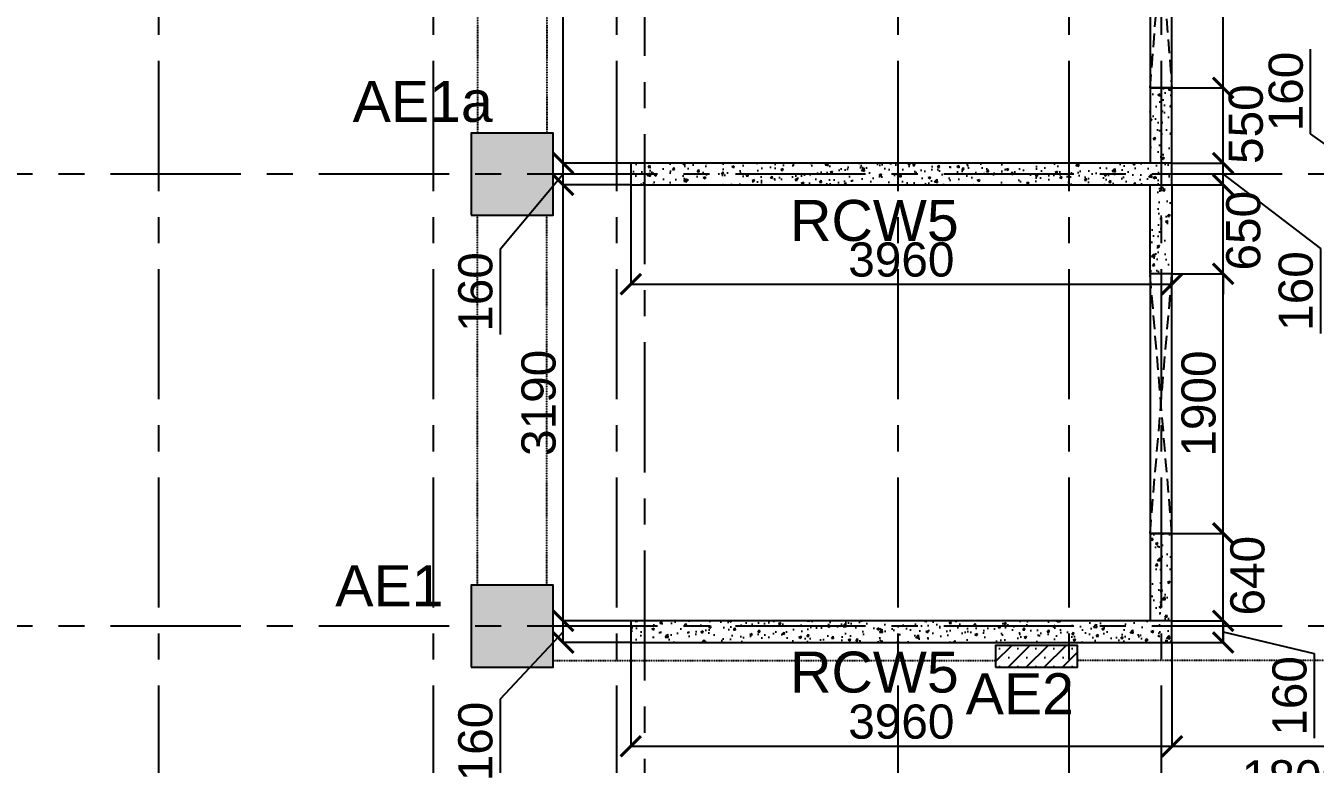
# Model space of a CAD drawing. Header units: inches. Extents: x 207135 to 337634, y -175669 to -89669.
# Drawn here: x 237981 to 247416, y -121352 to -115947 of the extents above; entities that cross this region are included whole.
import ezdxf

# ---------------------------------------------------------------- set-up
doc = ezdxf.new("R2010")
doc.units = ezdxf.units.IN
doc.header["$MEASUREMENT"] = 0
for name, pattern in [('CENTER', [50.8, 31.75, -6.35, 6.35, -6.35]), ('DASHED2', [9.525, 6.35, -3.175]), ('Hidden', [3, 2, -1])]:
    doc.linetypes.add(name, pattern=pattern)
for name, color, linetype in [('160 R.C. WALL HAT', 8, 'Continuous'), ('160 R.C.WALL', 6, 'Continuous'), ('160 WALL  OPENING LINE', 1, 'Continuous'), ('160 WALL OPEING', 1, 'Continuous'), ('AR-Column', 40, 'Continuous'), ('AR-Hidden', 251, 'DASHED2'), ('DIM', 251, 'Continuous'), ('GRID', 8, 'CENTER'), ('NON S.WALL HATCH', 8, 'Continuous'), ('SHEAR WALL NAME', 3, 'Continuous'), ('TEXT-1', 3, 'Continuous')]:
    doc.layers.add(name, color=color, linetype=linetype)
doc.styles.add('T200', font='sanss___.ttf', dxfattribs={"height": 250})
doc.styles.add('T300', font='sanss___.ttf', dxfattribs={"height": 350})
doc.dimstyles.new('T 200', dxfattribs={"dimtxt": 250, "dimasz": 150, "dimexe": 1, "dimexo": 0, "dimgap": 50, "dimtad": 1, "dimdec": 0, "dimdsep": 46, "dimtxsty": 'T200', "dimblk": 'ARCHTICK', "dimcen": 2.5, "dimdle": 1, "dimclrd": 5, "dimclre": 253, "dimclrt": 1, "dimadec": 0, "dimazin": 0, "dimtfac": 1, "dimtdec": 0, "dimtmove": 2, "dimatfit": 3, "dimfxl": 0, "dimarcsym": 0})
pattern_1 = [(45, (-131825.64, 75915.45), (-66.29126, 66.29126), []), (45, (-131759.35, 75915.45), (-66.29126, 66.29126), [0, -93.75])]
pattern_2 = [(50, (2146827.95, 276077.85), (179.315046, -15.688034), [18.75, -206.25]), (355, (2146827.95, 276077.85), (-34.687833, 188.048033), [15, -165]), (100.451444, (2146842.9, 276076.54), (144.627212, 172.359998), [15.935048, -175.285528]), (46.1842, (2146827.95, 276127.85), (266.810333, -41.37982), [28.125, -309.375]), (96.635635, (2146850.19, 276124.4), (233.665486, 243.52965), [23.902586, -262.92844]), (351.184164, (2146827.95, 276127.85), (233.665486, 243.52965), [22.5, -247.5]), (21, (2146852.95, 276115.35), (149.226763, -100.654723), [18.75, -206.25]), (326, (2146852.95, 276115.35), (60.828833, 181.287511), [15, -165]), (71.451445, (2146865.39, 276106.96), (210.055594, 80.632788), [15.935047, -175.285528]), (37.5, (2146827.95, 276077.85), (3.0399638, 83.2234635), [0, -163, 0, -167.5, 0, -165.625]), (7.5, (2146827.95, 276077.85), (65.7673844, 98.602928), [0, -95.5, 0, -159.25, 0, -63.125]), (327.5, (2146772.2, 276077.85), (133.455609, -5.638718), [0, -62.5, 0, -195, 0, -258.75]), (317.5, (2146747.2, 276077.85), (145.796542, 25.0262456), [0, -81.25, 0, -129.5, 0, -183.75])]
pattern_3 = [(50, (2124542.95, 287067.85), (179.315046, -15.688034), [18.75, -206.25]), (355, (2124542.95, 287067.85), (-34.687833, 188.048033), [15, -165]), (100.451444, (2124557.9, 287066.54), (144.627212, 172.359998), [15.935048, -175.285528]), (46.1842, (2124542.95, 287117.85), (266.810333, -41.37982), [28.125, -309.375]), (96.635635, (2124565.19, 287114.4), (233.665486, 243.52965), [23.902586, -262.92844]), (351.184164, (2124542.95, 287117.85), (233.665486, 243.52965), [22.5, -247.5]), (21, (2124567.95, 287105.35), (149.226763, -100.654723), [18.75, -206.25]), (326, (2124567.95, 287105.35), (60.828833, 181.287511), [15, -165]), (71.451445, (2124580.39, 287096.96), (210.055594, 80.632788), [15.935047, -175.285528]), (37.5, (2124542.95, 287067.85), (3.0399638, 83.2234635), [0, -163, 0, -167.5, 0, -165.625]), (7.5, (2124542.95, 287067.85), (65.7673844, 98.602928), [0, -95.5, 0, -159.25, 0, -63.125]), (327.5, (2124487.2, 287067.85), (133.455609, -5.638718), [0, -62.5, 0, -195, 0, -258.75]), (317.5, (2124462.2, 287067.85), (145.796542, 25.0262456), [0, -81.25, 0, -129.5, 0, -183.75])]

# ---------------------------------------------------------------- blocks, each defined once
blk = doc.blocks.new('_ARCHTICK')
at = {"color": 0, "linetype": 'ByBlock', "const_width": 0.15}
blk.add_lwpolyline([(-0.5, -0.5), (0.5, 0.5)], dxfattribs=at)
blk = doc.blocks.new('*D300')
at = {"layer": 'Defpoints', "color": 0}
for p in [(242407.4, -120462.5, 14.7), (246367.4, -120462.5, 14.7), (246367.4, -121220.9)]:
    blk.add_point(p, dxfattribs=at)
at = {"layer": 'DIM', "color": 253, "lineweight": -2}
for p, q in [((242407.4, -120462.5), (242407.4, -121221.9)), ((246367.4, -120462.5), (246367.4, -121221.9))]:
    blk.add_line(p, q, dxfattribs=at)
at = {"layer": 'DIM', "color": 5, "lineweight": -2}
blk.add_line((242406.4, -121220.9), (246368.4, -121220.9), dxfattribs=at)
at = {"layer": 'DIM', "color": 5, "lineweight": -2, "xscale": 150, "yscale": 150, "zscale": 150, "rotation": 180}
blk.add_blockref('_ARCHTICK', (242407.4, -121220.9), dxfattribs=at)
at = {"layer": 'DIM', "color": 5, "lineweight": -2, "xscale": 150, "yscale": 150, "zscale": 150}
blk.add_blockref('_ARCHTICK', (246367.4, -121220.9), dxfattribs=at)
at = {"layer": 'DIM', "color": 1, "insert": (244387.4, -121042), "char_height": 250, "attachment_point": 5, "style": 'T200'}
blk.add_mtext('3960', dxfattribs=at)
blk = doc.blocks.new('*D301')
at = {"layer": 'Defpoints', "color": 0}
for p in [(246367.4, -120462.5, 14.7), (248167.4, -120462.5, 14.7), (248167.4, -121220.9)]:
    blk.add_point(p, dxfattribs=at)
at = {"layer": 'DIM', "color": 253, "lineweight": -2}
for p, q in [((246367.4, -120462.5), (246367.4, -121221.9)), ((248167.4, -120462.5), (248167.4, -121221.9))]:
    blk.add_line(p, q, dxfattribs=at)
at = {"layer": 'DIM', "color": 5, "lineweight": -2}
blk.add_line((246366.4, -121220.9), (248168.4, -121220.9), dxfattribs=at)
at = {"layer": 'DIM', "color": 5, "lineweight": -2, "xscale": 150, "yscale": 150, "zscale": 150, "rotation": 180}
blk.add_blockref('_ARCHTICK', (246367.4, -121220.9), dxfattribs=at)
at = {"layer": 'DIM', "color": 5, "lineweight": -2, "xscale": 150, "yscale": 150, "zscale": 150}
blk.add_blockref('_ARCHTICK', (248167.4, -121220.9), dxfattribs=at)
at = {"layer": 'DIM', "color": 1, "insert": (247267.4, -121450), "char_height": 250, "attachment_point": 5, "style": 'T200'}
blk.add_mtext('1800', dxfattribs=at)
blk = doc.blocks.new('*D303')
at = {"layer": 'Defpoints', "color": 0}
for p in [(246367.4, -120302.5, 14.7), (246742.3, -120302.5), (246367.4, -120462.5, 14.7)]:
    blk.add_point(p, dxfattribs=at)
at = {"layer": 'DIM', "color": 253, "lineweight": -2}
for p, q in [((246367.4, -120302.5), (246743.3, -120302.5)), ((246367.4, -120462.5), (246743.3, -120462.5))]:
    blk.add_line(p, q, dxfattribs=at)
at = {"layer": 'DIM', "color": 5, "lineweight": -2}
for p, q in [((246742.3, -120463.5), (246742.3, -120301.5)), ((246742.3, -120382.5), (247407.9, -120542.5)), ((247407.9, -120542.5), (247407.9, -121162.8))]:
    blk.add_line(p, q, dxfattribs=at)
at = {"layer": 'DIM', "color": 5, "lineweight": -2, "xscale": 150, "yscale": 150, "zscale": 150}
for p, rotation in [((246742.3, -120302.5), 90), ((246742.3, -120462.5), 270)]:
    blk.add_blockref('_ARCHTICK', p, dxfattribs=dict(at, rotation=rotation))
at = {"layer": 'DIM', "color": 1, "insert": (247229, -120852.6), "char_height": 250, "attachment_point": 5, "rotation": 90, "style": 'T200'}
blk.add_mtext('160', dxfattribs=at)
blk = doc.blocks.new('*D304')
at = {"layer": 'Defpoints', "color": 0}
for p in [(246367.4, -119662.5, 14.7), (246742.3, -119662.5), (246367.4, -120302.5, 14.7)]:
    blk.add_point(p, dxfattribs=at)
at = {"layer": 'DIM', "color": 5, "lineweight": -2}
for p, q in [((246742.3, -119662.5), (246742.3, -119512.5)), ((246742.3, -120302.5), (246742.3, -119662.5)), ((246742.3, -120302.5), (246742.3, -120452.5))]:
    blk.add_line(p, q, dxfattribs=at)
at = {"layer": 'DIM', "color": 253, "lineweight": -2}
for p, q in [((246367.4, -119662.5), (246743.3, -119662.5)), ((246367.4, -120302.5), (246743.3, -120302.5))]:
    blk.add_line(p, q, dxfattribs=at)
at = {"layer": 'DIM', "color": 5, "lineweight": -2, "xscale": 150, "yscale": 150, "zscale": 150}
for p, rotation in [((246742.3, -119662.5), 270), ((246742.3, -120302.5), 90)]:
    blk.add_blockref('_ARCHTICK', p, dxfattribs=dict(at, rotation=rotation))
at = {"layer": 'DIM', "color": 1, "insert": (246921.1, -119972.5), "char_height": 250, "attachment_point": 5, "rotation": 90, "style": 'T200'}
blk.add_mtext('640', dxfattribs=at)
blk = doc.blocks.new('*D305')
at = {"layer": 'Defpoints', "color": 0}
for p in [(246367.4, -117762.5, 14.7), (246742.3, -117762.5), (246367.4, -119662.5, 14.7)]:
    blk.add_point(p, dxfattribs=at)
at = {"layer": 'DIM', "color": 253, "lineweight": -2}
for p, q in [((246367.4, -117762.5), (246743.3, -117762.5)), ((246367.4, -119662.5), (246743.3, -119662.5))]:
    blk.add_line(p, q, dxfattribs=at)
at = {"layer": 'DIM', "color": 5, "lineweight": -2}
blk.add_line((246742.3, -119663.5), (246742.3, -117761.5), dxfattribs=at)
at = {"layer": 'DIM', "color": 5, "lineweight": -2, "xscale": 150, "yscale": 150, "zscale": 150}
for p, rotation in [((246742.3, -117762.5), 90), ((246742.3, -119662.5), 270)]:
    blk.add_blockref('_ARCHTICK', p, dxfattribs=dict(at, rotation=rotation))
at = {"layer": 'DIM', "color": 1, "insert": (246563.5, -118712.5), "char_height": 250, "attachment_point": 5, "rotation": 90, "style": 'T200'}
blk.add_mtext('1900', dxfattribs=at)
blk = doc.blocks.new('*D306')
at = {"layer": 'Defpoints', "color": 0}
for p in [(246367.4, -117112.5, 14.7), (246742.3, -117112.5), (246367.4, -117762.5, 14.7)]:
    blk.add_point(p, dxfattribs=at)
at = {"layer": 'DIM', "color": 5, "lineweight": -2}
for p, q in [((246742.3, -117112.5), (246742.3, -116962.5)), ((246742.3, -117762.5), (246742.3, -117112.5)), ((246742.3, -117762.5), (246742.3, -117912.5))]:
    blk.add_line(p, q, dxfattribs=at)
at = {"layer": 'DIM', "color": 253, "lineweight": -2}
for p, q in [((246367.4, -117112.5), (246743.3, -117112.5)), ((246367.4, -117762.5), (246743.3, -117762.5))]:
    blk.add_line(p, q, dxfattribs=at)
at = {"layer": 'DIM', "color": 5, "lineweight": -2, "xscale": 150, "yscale": 150, "zscale": 150}
for p, rotation in [((246742.3, -117112.5), 270), ((246742.3, -117762.5), 90)]:
    blk.add_blockref('_ARCHTICK', p, dxfattribs=dict(at, rotation=rotation))
at = {"layer": 'DIM', "color": 1, "insert": (246890.8, -117447.5), "char_height": 250, "attachment_point": 5, "rotation": 90, "style": 'T200'}
blk.add_mtext('650', dxfattribs=at)
blk = doc.blocks.new('*D307')
at = {"layer": 'Defpoints', "color": 0}
for p in [(246367.4, -116952.5, 14.7), (246742.3, -116952.5), (246367.4, -117112.5, 14.7)]:
    blk.add_point(p, dxfattribs=at)
at = {"layer": 'DIM', "color": 253, "lineweight": -2}
for p, q in [((246367.4, -116952.5), (246743.3, -116952.5)), ((246367.4, -117112.5), (246743.3, -117112.5))]:
    blk.add_line(p, q, dxfattribs=at)
at = {"layer": 'DIM', "color": 5, "lineweight": -2}
for p, q in [((246742.3, -117113.5), (246742.3, -116951.5)), ((246742.3, -117032.5), (247453.3, -117578.6)), ((247453.3, -117578.6), (247453.3, -118198.8))]:
    blk.add_line(p, q, dxfattribs=at)
at = {"layer": 'DIM', "color": 5, "lineweight": -2, "xscale": 150, "yscale": 150, "zscale": 150}
for p, rotation in [((246742.3, -116952.5), 90), ((246742.3, -117112.5), 270)]:
    blk.add_blockref('_ARCHTICK', p, dxfattribs=dict(at, rotation=rotation))
at = {"layer": 'DIM', "color": 1, "insert": (247274.4, -117888.7), "char_height": 250, "attachment_point": 5, "rotation": 90, "style": 'T200'}
blk.add_mtext('160', dxfattribs=at)
blk = doc.blocks.new('*D308')
at = {"layer": 'Defpoints', "color": 0}
for p in [(246367.4, -116402.5, 14.7), (246742.3, -116402.5), (246367.4, -116952.5, 14.7)]:
    blk.add_point(p, dxfattribs=at)
at = {"layer": 'DIM', "color": 253, "lineweight": -2}
for p, q in [((246367.4, -116402.5), (246743.3, -116402.5)), ((246367.4, -116952.5), (246743.3, -116952.5))]:
    blk.add_line(p, q, dxfattribs=at)
at = {"layer": 'DIM', "color": 5, "lineweight": -2}
blk.add_line((246742.3, -116953.5), (246742.3, -116401.5), dxfattribs=at)
at = {"layer": 'DIM', "color": 5, "lineweight": -2, "xscale": 150, "yscale": 150, "zscale": 150}
for p, rotation in [((246742.3, -116402.5), 90), ((246742.3, -116952.5), 270)]:
    blk.add_blockref('_ARCHTICK', p, dxfattribs=dict(at, rotation=rotation))
at = {"layer": 'DIM', "color": 1, "insert": (246909.2, -116667.5), "char_height": 250, "attachment_point": 5, "rotation": 90, "style": 'T200'}
blk.add_mtext('550', dxfattribs=at)
blk = doc.blocks.new('*D309')
at = {"layer": 'Defpoints', "color": 0}
for p in [(246367.4, -114402.5, 14.7), (246742.3, -114402.5), (246367.4, -116402.5, 14.7)]:
    blk.add_point(p, dxfattribs=at)
at = {"layer": 'DIM', "color": 253, "lineweight": -2}
for p, q in [((246367.4, -114402.5), (246743.3, -114402.5)), ((246367.4, -116402.5), (246743.3, -116402.5))]:
    blk.add_line(p, q, dxfattribs=at)
at = {"layer": 'DIM', "color": 5, "lineweight": -2}
blk.add_line((246742.3, -116403.5), (246742.3, -114401.5), dxfattribs=at)
at = {"layer": 'DIM', "color": 5, "lineweight": -2, "xscale": 150, "yscale": 150, "zscale": 150}
for p, rotation in [((246742.3, -114402.5), 90), ((246742.3, -116402.5), 270)]:
    blk.add_blockref('_ARCHTICK', p, dxfattribs=dict(at, rotation=rotation))
at = {"layer": 'DIM', "color": 1, "insert": (246563.5, -115402.5), "char_height": 250, "attachment_point": 5, "rotation": 90, "style": 'T200'}
blk.add_mtext('2000', dxfattribs=at)
blk = doc.blocks.new('*D318')
at = {"layer": 'Defpoints', "color": 0}
for p in [(247792.5, -116952.5), (248167.4, -116952.5, 14.7), (248167.4, -117112.5, 14.7)]:
    blk.add_point(p, dxfattribs=at)
at = {"layer": 'DIM', "color": 5, "lineweight": -2}
for p, q in [((247380.7, -116738.8), (247380.7, -116118.5)), ((247792.5, -117032.5), (247380.7, -116738.8)), ((247792.5, -117113.5), (247792.5, -116951.5))]:
    blk.add_line(p, q, dxfattribs=at)
at = {"layer": 'DIM', "color": 253, "lineweight": -2}
for p, q in [((248167.4, -116952.5), (247791.5, -116952.5)), ((248167.4, -117112.5), (247791.5, -117112.5))]:
    blk.add_line(p, q, dxfattribs=at)
at = {"layer": 'DIM', "color": 5, "lineweight": -2, "xscale": 150, "yscale": 150, "zscale": 150}
for p, rotation in [((247792.5, -116952.5), 90), ((247792.5, -117112.5), 270)]:
    blk.add_blockref('_ARCHTICK', p, dxfattribs=dict(at, rotation=rotation))
at = {"layer": 'DIM', "color": 1, "insert": (247201.7, -116428.6), "char_height": 250, "attachment_point": 5, "rotation": 90, "style": 'T200'}
blk.add_mtext('160', dxfattribs=at)
blk = doc.blocks.new('*D327')
at = {"layer": 'Defpoints', "color": 0}
for p in [(242407.4, -117112.5, 14.7), (246367.4, -117112.5, 14.7), (246367.4, -117838.8)]:
    blk.add_point(p, dxfattribs=at)
at = {"layer": 'DIM', "color": 253, "lineweight": -2}
for p, q in [((242407.4, -117112.5), (242407.4, -117839.8)), ((246367.4, -117112.5), (246367.4, -117839.8))]:
    blk.add_line(p, q, dxfattribs=at)
at = {"layer": 'DIM', "color": 5, "lineweight": -2}
blk.add_line((242406.4, -117838.8), (246368.4, -117838.8), dxfattribs=at)
at = {"layer": 'DIM', "color": 5, "lineweight": -2, "xscale": 150, "yscale": 150, "zscale": 150, "rotation": 180}
blk.add_blockref('_ARCHTICK', (242407.4, -117838.8), dxfattribs=at)
at = {"layer": 'DIM', "color": 5, "lineweight": -2, "xscale": 150, "yscale": 150, "zscale": 150}
blk.add_blockref('_ARCHTICK', (246367.4, -117838.8), dxfattribs=at)
at = {"layer": 'DIM', "color": 1, "insert": (244387.4, -117659.8), "char_height": 250, "attachment_point": 5, "style": 'T200'}
blk.add_mtext('3960', dxfattribs=at)
blk = doc.blocks.new('*D345')
at = {"layer": 'Defpoints', "color": 0}
for p in [(241913.1, -120302.5), (242407.4, -120302.5, 14.7), (242407.4, -120462.5, 14.7)]:
    blk.add_point(p, dxfattribs=at)
at = {"layer": 'DIM', "color": 5, "lineweight": -2}
for p, q in [((241913.1, -120382.5), (241450.7, -120876.2)), ((241913.1, -120463.5), (241913.1, -120301.5)), ((241450.7, -120876.2), (241450.7, -121496.4))]:
    blk.add_line(p, q, dxfattribs=at)
at = {"layer": 'DIM', "color": 253, "lineweight": -2}
for p, q in [((242407.4, -120302.5), (241912.1, -120302.5)), ((242407.4, -120462.5), (241912.1, -120462.5))]:
    blk.add_line(p, q, dxfattribs=at)
at = {"layer": 'DIM', "color": 5, "lineweight": -2, "xscale": 150, "yscale": 150, "zscale": 150}
for p, rotation in [((241913.1, -120302.5), 90), ((241913.1, -120462.5), 270)]:
    blk.add_blockref('_ARCHTICK', p, dxfattribs=dict(at, rotation=rotation))
at = {"layer": 'DIM', "color": 1, "insert": (241271.8, -121186.3), "char_height": 250, "attachment_point": 5, "rotation": 90, "style": 'T200'}
blk.add_mtext('160', dxfattribs=at)
blk = doc.blocks.new('*D346')
at = {"layer": 'Defpoints', "color": 0}
for p in [(241913.1, -117112.5), (242407.4, -117112.5, 14.7), (242407.4, -120302.5, 14.7)]:
    blk.add_point(p, dxfattribs=at)
at = {"layer": 'DIM', "color": 253, "lineweight": -2}
for p, q in [((242407.4, -117112.5), (241912.1, -117112.5)), ((242407.4, -120302.5), (241912.1, -120302.5))]:
    blk.add_line(p, q, dxfattribs=at)
at = {"layer": 'DIM', "color": 5, "lineweight": -2}
blk.add_line((241913.1, -120303.5), (241913.1, -117111.5), dxfattribs=at)
at = {"layer": 'DIM', "color": 5, "lineweight": -2, "xscale": 150, "yscale": 150, "zscale": 150}
for p, rotation in [((241913.1, -117112.5), 90), ((241913.1, -120302.5), 270)]:
    blk.add_blockref('_ARCHTICK', p, dxfattribs=dict(at, rotation=rotation))
at = {"layer": 'DIM', "color": 1, "insert": (241734.1, -118707.5), "char_height": 250, "attachment_point": 5, "rotation": 90, "style": 'T200'}
blk.add_mtext('3190', dxfattribs=at)
blk = doc.blocks.new('*D347')
at = {"layer": 'Defpoints', "color": 0}
for p in [(241913.1, -116952.5), (242407.4, -116952.5, 14.7), (242407.4, -117112.5, 14.7)]:
    blk.add_point(p, dxfattribs=at)
at = {"layer": 'DIM', "color": 253, "lineweight": -2}
for p, q in [((242407.4, -116952.5), (241912.1, -116952.5)), ((242407.4, -117112.5), (241912.1, -117112.5))]:
    blk.add_line(p, q, dxfattribs=at)
at = {"layer": 'DIM', "color": 5, "lineweight": -2}
for p, q in [((241913.1, -117113.5), (241913.1, -116951.5)), ((241913.1, -117032.5), (241450.7, -117585.8)), ((241450.7, -117585.8), (241450.7, -118206.1))]:
    blk.add_line(p, q, dxfattribs=at)
at = {"layer": 'DIM', "color": 5, "lineweight": -2, "xscale": 150, "yscale": 150, "zscale": 150}
for p, rotation in [((241913.1, -116952.5), 90), ((241913.1, -117112.5), 270)]:
    blk.add_blockref('_ARCHTICK', p, dxfattribs=dict(at, rotation=rotation))
at = {"layer": 'DIM', "color": 1, "insert": (241271.8, -117895.9), "char_height": 250, "attachment_point": 5, "rotation": 90, "style": 'T200'}
blk.add_mtext('160', dxfattribs=at)
blk = doc.blocks.new('*D348')
at = {"layer": 'Defpoints', "color": 0}
for p in [(241913.1, -113802.5), (242222.4, -113802.5, 14.7), (242407.4, -116952.5, 14.7)]:
    blk.add_point(p, dxfattribs=at)
at = {"layer": 'DIM', "color": 253, "lineweight": -2}
for p, q in [((242222.4, -113802.5), (241912.1, -113802.5)), ((242407.4, -116952.5), (241912.1, -116952.5))]:
    blk.add_line(p, q, dxfattribs=at)
at = {"layer": 'DIM', "color": 5, "lineweight": -2}
blk.add_line((241913.1, -116953.5), (241913.1, -113801.5), dxfattribs=at)
at = {"layer": 'DIM', "color": 5, "lineweight": -2, "xscale": 150, "yscale": 150, "zscale": 150}
for p, rotation in [((241913.1, -113802.5), 90), ((241913.1, -116952.5), 270)]:
    blk.add_blockref('_ARCHTICK', p, dxfattribs=dict(at, rotation=rotation))
at = {"layer": 'DIM', "color": 1, "insert": (241734.1, -115377.5), "char_height": 250, "attachment_point": 5, "rotation": 90, "style": 'T200'}
blk.add_mtext('3150', dxfattribs=at)
blk = doc.blocks.new('A$C02A55DAE')
at = {"layer": 'NON S.WALL HATCH'}
h = blk.add_hatch(dxfattribs=at)
h.set_pattern_fill('SACNCR', color=256, scale=1000)
h.set_pattern_definition(pattern_1)
h.paths.add_polyline_path([(22427.1, -18480), (23027.1, -18480), (23027.1, -17880), (22427.1, -17880)])
h.paths.add_polyline_path([(22427.1, -15170), (23027.1, -15170), (23027.1, -14570), (22427.1, -14570)])
h.paths.add_polyline_path([(22427.1, -11500), (23027.1, -11500), (23027.1, -11860), (22427.1, -11860)])
h.paths.add_polyline_path([(34482.9, -18480), (33882.9, -18480), (33882.9, -17880), (34482.9, -17880)])
h.paths.add_polyline_path([(34482.9, -11260), (33882.9, -11260), (33882.9, -11860), (34482.9, -11860)])
edge = h.paths.add_edge_path()
edge.add_line((34435.5, -11860), (34435.5, -14570))
h = blk.add_hatch(dxfattribs=at)
h.set_pattern_fill('SACNCR', color=256, scale=1000)
h.set_pattern_definition(pattern_1)
h.paths.add_polyline_path([(26264.6, -18480), (26864.6, -18480), (26864.6, -18320), (26264.6, -18320)])
at = {"layer": 'AR-Column', "color": 4, "elevation": -29.5}
for points in [[(22427.1, -15170), (23027.1, -15170), (23027.1, -14570), (22427.1, -14570)], [(22427.1, -18480), (23027.1, -18480), (23027.1, -17880), (22427.1, -17880)], [(26264.6, -18480), (26864.6, -18480), (26864.6, -18320), (26264.6, -18320)]]:
    blk.add_lwpolyline(points, close=True, dxfattribs=at)
at = {"layer": 'AR-Hidden', "ltscale": 0.009}
for p, q in [((22474.5, -11860, -29.5), (22474.5, -14570, -29.5)), ((22979.7, -11860, -29.5), (22979.7, -14570, -29.5)), ((22474.5, -17880, -29.5), (22474.5, -15170, -29.5)), ((22979.7, -17880, -29.5), (22979.7, -15170, -29.5)), ((23027.1, -18430, -29.5), (26264.6, -18430, -29.5)), ((30102.1, -18430, -29.5), (26864.6, -18430, -29.5))]:
    blk.add_line(p, q, dxfattribs=at)

msp = doc.modelspace()

# ---------------------------------------------------------------- hatches: boundary and pattern name
at = {"layer": '160 R.C. WALL HAT'}
h = msp.add_hatch(dxfattribs=at)
h.set_pattern_fill('AR-CONC', color=256, scale=25)
h.set_pattern_definition(pattern_3)
h.paths.add_polyline_path([(246207.4, -116402.5), (246367.4, -116402.5), (246367.4, -116952.5), (246207.4, -116952.5)])
h = msp.add_hatch(dxfattribs=at)
h.set_pattern_fill('AR-CONC', color=256, scale=25)
h.set_pattern_definition(pattern_2)
h.paths.add_polyline_path([(246367.4, -117112.5), (246367.4, -116952.5), (242407.4, -116952.5), (242407.4, -117112.5)])
h = msp.add_hatch(dxfattribs=at)
h.set_pattern_fill('AR-CONC', color=256, scale=25)
h.set_pattern_definition(pattern_3)
h.paths.add_polyline_path([(246207.4, -117762.5), (246367.4, -117762.5), (246367.4, -117112.5), (246207.4, -117112.5)])
h = msp.add_hatch(dxfattribs=at)
h.set_pattern_fill('AR-CONC', color=256, scale=25)
h.set_pattern_definition(pattern_2)
h.paths.add_polyline_path([(246367.4, -119662.5), (246207.4, -119662.5), (246207.4, -120302.5), (246367.4, -120302.5)])
h = msp.add_hatch(dxfattribs=at)
h.set_pattern_fill('AR-CONC', color=256, scale=25)
h.set_pattern_definition(pattern_2)
h.paths.add_polyline_path([(246367.4, -120462.5), (246367.4, -120302.5), (242407.4, -120302.5), (242407.4, -120462.5)])

# ---------------------------------------------------------------- linework, layer by layer
at = {"layer": '160 R.C.WALL', "elevation": 14.7}
for points in [[(246367.4, -116952.5), (246367.4, -116402.5), (246207.4, -116402.5), (246207.4, -116952.5)], [(246367.4, -117112.5), (246367.4, -117762.5), (246207.4, -117762.5), (246207.4, -117112.5)], [(246367.4, -120302.5), (246367.4, -119662.5), (246207.4, -119662.5), (246207.4, -120302.5)]]:
    msp.add_lwpolyline(points, dxfattribs=at)
for points in [[(246367.4, -117112.5), (246367.4, -116952.5), (242407.4, -116952.5), (242407.4, -117112.5)], [(246367.4, -120462.5), (246367.4, -120302.5), (242407.4, -120302.5), (242407.4, -120462.5)]]:
    msp.add_lwpolyline(points, close=True, dxfattribs=at)
at = {"layer": '160 WALL  OPENING LINE', "elevation": 14.7}
for points in [[(246207.4, -116402.5), (246367.4, -116402.5), (246367.4, -114402.5), (246207.4, -114402.5)], [(246207.4, -119662.5), (246367.4, -119662.5), (246367.4, -117762.5), (246207.4, -117762.5)]]:
    msp.add_lwpolyline(points, close=True, dxfattribs=at)
at = {"layer": '160 WALL OPEING', "linetype": 'Hidden', "ltscale": 50}
for p, q in [((246207.4, -116402.5, 14.7), (246367.4, -114402.5, 14.7)), ((246207.4, -114402.5, 14.7), (246367.4, -116402.5, 14.7)), ((246207.4, -119662.5, 14.7), (246367.4, -117762.5, 14.7)), ((246367.4, -119662.5, 14.7), (246207.4, -117762.5, 14.7))]:
    msp.add_line(p, q, dxfattribs=at)
at = {"layer": 'GRID', "ltscale": 30}
for p, q in [((238952.4, -94868.8, 14.7), (238952.4, -126522.9, 14.7)), ((240962.4, -94868.8, 14.7), (240962.4, -126522.9, 14.7)), ((242302.4, -94868.8, 14.7), (242302.4, -126522.9, 14.7)), ((244362.6, -94868.8, 14.7), (244362.6, -126522.9, 14.7)), ((245612.4, -94868.8, 14.7), (245612.4, -126522.9, 14.7)), ((246287.4, -94868.8, 14.7), (246287.4, -126522.9, 14.7)), ((242507.4, -95404, 14.7), (242507.4, -126522.9, 14.7)), ((300513.9, -117032.5, 14.7), (213696.9, -117032.5, 14.7)), ((300513.9, -120342.5, 14.7), (213696.9, -120342.5, 14.7))]:
    msp.add_line(p, q, dxfattribs=at)

# ---------------------------------------------------------------- block references
at = {"layer": 'DIM', "color": 1}
msp.add_blockref('A$C02A55DAE', (218812.4, -102162.5, 14.7), dxfattribs=at)

# ---------------------------------------------------------------- texts
at = {"layer": 'SHEAR WALL NAME', "ltscale": 7, "style": 'T300'}
for p in [(243573.4, -117522.2), (243573.4, -120827.9)]:
    msp.add_text('RCW5', height=300, dxfattribs=at).set_placement(p)
at = {"layer": 'TEXT-1', "color": 4, "style": 'T300'}
for s, p in [('AE1a', (240372.7, -116650.6)), ('AE1', (240245.4, -120195.6)), ('AE2', (244858.4, -120986.5))]:
    msp.add_text(s, height=300, dxfattribs=at).set_placement(p)

# ---------------------------------------------------------------- dimensions: what is measured, and where the dimension line sits
at = {"layer": 'DIM'}
for base, p1, p2, picture, middle in [((241913.1, -113802.5), (242407.4, -116952.5, 14.7), (242222.4, -113802.5, 14.7), '*D348', (241734.1, -115377.5)), ((246742.3, -114402.5), (246367.4, -116402.5, 14.7), (246367.4, -114402.5, 14.7), '*D309', (246563.5, -115402.5)), ((241913.1, -117112.5), (242407.4, -120302.5, 14.7), (242407.4, -117112.5, 14.7), '*D346', (241734.1, -118707.5)), ((246742.3, -117762.5), (246367.4, -119662.5, 14.7), (246367.4, -117762.5, 14.7), '*D305', (246563.5, -118712.5))]:
    dim = msp.add_linear_dim(base=base, p1=p1, p2=p2, angle=90, dimstyle='T 200', dxfattribs=at)
    dim.commit()
    dim.dimension.update_dxf_attribs({"geometry": picture, "text_midpoint": middle})
for base, p1, p2, picture, middle in [((247792.5, -116952.5), (248167.4, -117112.5, 14.7), (248167.4, -116952.5, 14.7), '*D318', (247380.7, -116688.8)), ((241913.1, -116952.5), (242407.4, -117112.5, 14.7), (242407.4, -116952.5, 14.7), '*D347', (241450.7, -117635.8)), ((246742.3, -116952.5), (246367.4, -117112.5, 14.7), (246367.4, -116952.5, 14.7), '*D307', (247453.3, -117628.6)), ((241913.1, -120302.5), (242407.4, -120462.5, 14.7), (242407.4, -120302.5, 14.7), '*D345', (241450.7, -120926.2)), ((246742.3, -120302.5), (246367.4, -120462.5, 14.7), (246367.4, -120302.5, 14.7), '*D303', (247407.9, -120592.5))]:
    dim = msp.add_linear_dim(base=base, p1=p1, p2=p2, angle=90, dimstyle='T 200', override={"dimtmove": 1}, dxfattribs=at)
    dim.commit()
    dim.dimension.update_dxf_attribs({"geometry": picture, "text_midpoint": middle, "dimtype": 160})
for base, p1, p2, picture, middle in [((246742.3, -116402.5), (246367.4, -116952.5, 14.7), (246367.4, -116402.5, 14.7), '*D308', (246909.2, -116667.5)), ((246742.3, -117112.5), (246367.4, -117762.5, 14.7), (246367.4, -117112.5, 14.7), '*D306', (246890.8, -117447.5)), ((246742.3, -119662.5), (246367.4, -120302.5, 14.7), (246367.4, -119662.5, 14.7), '*D304', (246921.1, -119972.5))]:
    dim = msp.add_linear_dim(base=base, p1=p1, p2=p2, angle=90, dimstyle='T 200', dxfattribs=at)
    dim.commit()
    dim.dimension.update_dxf_attribs({"geometry": picture, "text_midpoint": middle, "dimtype": 160})
for base, p1, p2, picture, middle in [((246367.4, -117838.8), (242407.4, -117112.5, 14.7), (246367.4, -117112.5, 14.7), '*D327', (244387.4, -117659.8)), ((246367.4, -121220.9), (242407.4, -120462.5, 14.7), (246367.4, -120462.5, 14.7), '*D300', (244387.4, -121042))]:
    dim = msp.add_linear_dim(base=base, p1=p1, p2=p2, dimstyle='T 200', dxfattribs=at)
    dim.commit()
    dim.dimension.update_dxf_attribs({"geometry": picture, "text_midpoint": middle})
dim = msp.add_linear_dim(base=(248167.4, -121220.9), p1=(246367.4, -120462.5, 14.7), p2=(248167.4, -120462.5, 14.7), dimstyle='T 200', dxfattribs=at)
dim.commit()
dim.dimension.update_dxf_attribs({"geometry": '*D301', "text_midpoint": (247267.4, -121450), "dimtype": 160})

doc.saveas('drawing.dxf')
